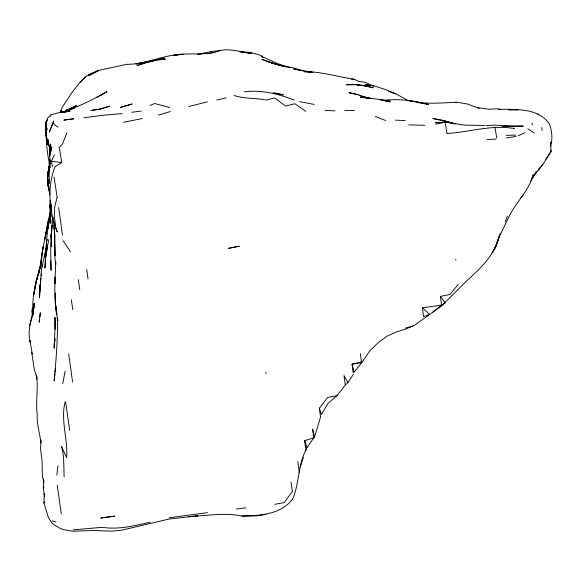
<?xml version="1.0" encoding="UTF-8"?>
<svg xmlns="http://www.w3.org/2000/svg" width="581" height="581" viewBox="0 0 581 581"><rect width="100%" height="100%" fill="white"/><g stroke="black" fill="none" stroke-linecap="round" stroke-linejoin="round"><path stroke-width="0.87" d="M50.148 161.976L49.174 174.285L49.596 183.574M50.91 263.331L51.055 270.325L50.837 260.542M50.445 215.188L50.409 220.584L50.344 215.493M55.478 302.519L55.289 292.991L55.304 302.338L56.902 314.27C54.694 302.033 54.512 289.52 55.151 277.13L54.926 283.695L55.747 262.06L55.638 264.892C53.801 250.2 55.609 235.407 53.561 220.736M54.636 243.526L54.963 255.647L54.759 234.158L53.844 224.949M32.63 316.151L32.674 313.718C30.125 323.051 27.481 333.196 30.408 342.725M44.49 496.857L43.314 488.265L43.495 478.889L43.902 481.279M55.042 329.391L55.384 319.993L54.156 348.222L54.919 338.549M195.165 516.081L197.693 515.884L168.904 519.073L121.712 530.199L112.097 531.136L92.532 530.518L73.148 531.245L63.075 529.538L59.465 528.013L52.239 523.554L48.361 517.482L43.96 503.153L44.287 493.756L44.483 495.361M46.175 132.199L45.863 127.9C46.153 141.103 47.003 154.561 50.293 167.459M52.864 219.495L52.929 217.715M46.139 128.067L45.754 130.732L46.269 121.313L45.623 133.572L46.269 121.313L47.562 118.299L50.67 115.023M40.953 439.948L40.597 449.345L42.101 461.292L42.348 476.238L43.967 482.796M50.14 200.474L50.119 214.091L50.852 223.336L50.489 215.566M40.953 278.43L39.319 292.265L40.111 285.975L39.297 295.09L40.111 285.794L39.479 297.879L41.433 269.548L46.175 248.058L45.456 251.072M50.249 211.963L50.119 214.091L50.278 211.695M47.322 144.647L46.022 134.407L45.805 125.089L45.986 122.242L46.952 120.979M49.683 162.15L49.436 165.665L49.356 161.424M49.385 165.447L49.763 163.689L47.489 175.905L47.983 185.47L47.366 177.437L49.015 167.197M47.366 177.437L47.707 173.341M45.616 259.344L44.897 268.139L45.42 258.712L47.453 246.242L45.761 257.579M39.886 288.474L40.242 284.232M39.929 316.877L40.3 312.745L39.116 322.266L39.711 319.361M41.2 275.844L41.498 273.513M550.468 143.827L550.628 142.171L551.093 151.452L546.125 158.998L551.093 151.452L550.534 150.123M52.784 217.207L50.692 243.976L50.83 262.656M54.868 338.498L54.171 345.404L54.883 339.929M49.4 162.847L48.354 176.551L48.47 169.514L49 166.624L47.838 175.498L48.47 169.514L49.712 164.655M54.926 373.939L54.149 381.013C56.023 359.944 57.962 338.81 57.323 317.647M55.122 372.174L55.507 368.644M33.023 313.522L32.921 314.198L34.228 303.26L32.921 314.198L32.601 315.672L34.018 306.114L32.921 314.198L29.624 325.462M45.652 250.222L47.489 231.253L50.162 213.198L48.339 219.858L44.86 239.067L48.484 220.809M46.458 246.417L46.778 243.766M47.097 241.108L47.308 239.343M56.807 475.127L58.006 465.606M50.162 213.198L48.615 224.556L50.213 212.581M65.108 401.936C60.453 420.586 68.028 439.062 66.655 457.799L61.622 446.615C64.353 456.681 63.685 466.666 64.106 476.87M47.177 120.964L47.562 118.299M50.598 116.229L50.787 114.951M48.477 226.88L48.259 228.326L48.528 226.612M46.691 229.451L42.834 248.719L40.634 267.739L41.672 255.422L43.161 246.874L40.329 264.965L38.244 274.624L40.321 267.013M49.596 164.561L47.489 175.905L47.983 185.47M60.671 112.213L62.094 107.565L71.942 92.502L80.098 82.197L85.407 76.968L88.479 74.971L98.24 70.519L126.861 64.309C146.238 64.513 163.842 54.432 183.218 54.294L173.487 55.427C189.05 52.007 205.238 56.408 220.388 50.489C230.78 48.303 241.246 52.239 251.522 53.488L239.597 51.724M45.318 252.764L46.204 248.08M62.719 383.591L65.159 371.063M40.488 266.018C36.08 281.11 31.556 296.971 33.11 312.774M193.473 516.204L188.418 516.596C206.284 515.986 224.179 512.21 241.914 516.03C260.048 515.652 280.376 514.701 292.635 499.181C299.404 483.523 297.864 465.301 305.896 449.977L304.611 440.696L313.762 437.834L314.503 437.043L320.53 417.078L319.361 408.232L327.611 397.484L337.031 395.596L345.31 384.949L347.983 382.53L353.328 374.302M42.348 266.592L42.711 264.842M46.865 249.147L48.833 239.51M550.519 146.165C552.923 139.077 551.848 131.509 549.728 124.501C540.991 110.898 523.459 108.996 508.702 109.853L518.063 109.765L508.244 109.243L498.534 109.453M49.058 169.006L48.361 172.354L49.007 167.815M47.112 226.568L48.448 220.722M50.22 213.859L49.458 217.207L50.198 214.048M60.584 112.307L60.983 110.55L60.431 112.743M44.33 256.947L45.115 253.599M36.218 281.451L37.126 277.703M57.054 197.453L54.658 207.156L54.345 216.553L55.594 225.719M40.314 266.94L36.661 279.73L39.203 271.988M496.276 245.61L492.23 252.8L496.276 245.61L500.19 233.606M300.203 467.197L303.347 457.385M362.413 361.702L352.064 364.142L354.112 372.276L362.413 361.702L369.639 351.069L378.238 342.667L387.091 336.159L396.264 332.005L405.611 329.136L414.798 325.048L441.429 306.1L467.146 280.412C480.879 268.117 495.15 254.645 499.217 235.828M43.96 503.153L44.519 501.657M505.274 221.869L507.445 216.11M494.554 248.683L498.345 238.776L508.063 218.645C514.926 203.06 528.717 191.323 533.314 174.699L530.758 180.996L536.583 171.395L532.53 177.372M66.873 132.853L62.399 144.284L59.298 147.313L61.746 162.52L54.999 166.892C46.872 187.343 49.291 211.796 57.236 232.008L55.703 227.302M305.7 450.812L307.022 447.493L313.762 437.834L312.629 429.09L314.503 437.043M43.314 488.265L43.938 486.762M52.45 166.522L51.462 161.293L54.374 154.822M542.632 164.866L538.246 169.899L542.632 164.866L546.43 158.54M65.682 110.935L66.677 109.562L64.295 111.98M539.836 168.098L532.661 177.532M523.249 194.635L520.663 198.085M458.249 284.378L449.832 294.523L440.405 296.383L441.545 305.127L432.54 312.302M65.878 111.567L67.708 109.715L76.75 105.495L67.381 110.056L66.161 111.189M80.098 82.197L85.407 76.968M65.762 111.523L67.708 109.715L63.402 112.503M337.031 395.596L328.069 403.323L321.38 414.507L319.361 408.232M100.607 95.531L105.081 92.633C91.449 100.622 76.917 107.144 62.123 112.525M63.569 112.612L68.035 109.94L63.293 112.242M96.388 97.593L107.042 91.704L105.444 92.561M67.381 110.056L74.034 106.831M518.259 135.816L524.984 132.671M150.058 105.481L154.611 103.505L169.645 107.5M74.724 108.095L63.489 112.561M88.479 74.971L98.036 70.933L88.828 74.804M100.186 109.054L109.54 106.229L100.186 109.054L91.014 110.528L100.535 108.937M170.327 111.53L158.402 115.111M207.417 101.842L188.825 106.519M62.479 112.453L69.277 110.339L61.811 112.402M51.135 114.74L60.54 112.242L70.141 111.218L61.877 112.431M197.54 54.374L210.809 51.556L220.417 50.547M199.668 54.287L201.382 53.844L199.733 54.258M266.083 100.092L274.631 97.898L285.547 106.076L294.843 103.73L305.824 111.392M405.56 328.04L412.75 326.217M61.84 112.438L69.444 110.521L61.063 112.474M155.083 60.395L136.056 63.954L155.083 60.395L145.962 62.479L155.359 59.945L164.851 58.129L156.216 59.974M216.858 100.034L226.212 97.898M150.218 522.196C134.531 525.769 118.328 529.901 102.198 527.294L73.112 529.901M145.599 62.516L155.054 60.431M207.301 53.757L214.316 52.363M142.432 118.517L123.586 122.257M435.743 124.109L445.409 122.25L465.047 125.126L484.583 125.489M274.74 504.308L284.211 502.616L292.359 491.497L291.023 482.012M514.606 128.612C491.962 124.414 469.564 132.098 446.992 133.507L445.191 122.33L435.489 122.7L445.409 122.25M506.559 137.951L516.073 136.39M266.054 514.396L256.511 515.87L241.914 516.03M361.491 362.697L352.064 364.142L353.197 372.886M83.751 117.827L102.888 115.292L122.141 113.607M207.482 512.653L169.136 517.758M131.705 112.293L141.277 111.051M236.285 509.014L245.908 507.852M422.409 307.807L429.657 314.372L423.578 316.674L422.409 307.807L441.545 305.127L445.257 302.716L440.405 296.383M455.337 102.583L457.102 102.416M244.318 91.791C261.385 89.597 278.364 93.94 294.168 100.099M502.042 126.375L523.256 126.077L503.8 126.259L506.341 126.36M486.101 125.583L494.366 125.089L513.967 126.673L508.034 126.433M386.939 100.288C400.992 98.429 414.921 101.276 428.553 104.471L419.032 102.67M487.103 139.455L495.804 139.135M457.087 102.154C444.073 102.902 431.204 103.832 418.167 102.503M387.135 100.404L389.757 100.331L379.945 99.779L390.345 101.893L380.279 99.511L360.474 97.194L370.337 98.342L362.929 96.911L370.024 98.516L359.617 95.48L368.848 98.487M506.153 135.329L515.855 135.09M354.947 84.695L346.436 84.739L356.146 84.499L366.088 85.981L373.285 87.825L365.71 85.915L355.797 84.688L366.088 85.981L365.71 85.915M503.8 126.259L513.299 126.266M344.649 110.397L354.403 110.455M424.791 125.3L408.661 124.864M325.171 110.448L334.976 110.869M395.436 120.144L405.233 120.579M351.418 79.169L354.454 79.336L359.043 81.681M311.961 72.327L304.204 71.703C321.126 71.434 337.343 76.779 353.938 79.19M358.869 81.5L364.454 82.132L374.011 86.286M51.462 161.293L61.746 162.52M308.373 72.124L310.138 72.342M265.277 99.874C254.914 97.855 244.202 98.915 234.085 95.473M478.076 107.754L488.389 109.184L498.077 108.821L501.41 109.453M312.854 72.349L293.725 69.008L303.369 71.02L293.194 67.846L283.223 66.169L286.753 67.033M314.241 104.42L299.636 101.66M458.148 102.43L467.451 104.006L479.136 108.4M370.417 85.668L365.151 84.521L375.108 86.111L385.711 89.692L395.741 93.853M273.201 92.669L283.339 94.892L275.474 93.069M454.371 123.688L432.83 118.473L441.756 119.976L455.126 123.833M283.332 66.256L273.106 63.416L267.195 61.368L283.332 66.256L273.106 63.416L261.951 59.327L273.106 63.416M444.247 120.899L454.756 123.811M52.007 520.808L55.95 521.999M290.369 67.686L277.413 63.576L261.661 56.393L262.968 57.49M388.595 91.333L396.424 94.115L407.361 100.164M243.279 52.718L240.803 51.753L250.636 52.399L261.174 55.515L263.055 57.301M375.297 116.49L385.748 120.565M537.672 114.116L538.572 114.551M455.301 259.591L456.136 259.998M527.78 128.771L534.324 133.049M54.774 124.937L58.071 127.123M53.459 120.884L53.757 121.211L49.254 132.141L53.191 122.213L54.614 124.813M63.053 240.672L70.366 251.58M347.983 382.53L343.981 375.508L345.31 384.949M47.475 129.585L46.284 126.941L45.979 124.167M265.778 372.268L266.294 373.532M531.876 123.295L532.457 124.835M304.611 440.696L307.022 447.493M30.539 342.855L29.914 340.401L32.267 353.96M36.93 377.367L34.352 369.712L31.723 352.297M36.988 377.512L36.218 375.072L36.843 379.328M49.596 192.783L47.439 182.732L49.922 194.526M49.777 148.794L50.344 151.256M49.588 147.966L47.664 138.903L50.06 150.719L50.01 153.544L50.692 144.095L49.639 156.231L51.825 146.746L49.596 156.42L50.249 163.392M41.048 442.991C39.719 433.477 36.697 423.869 37.213 414.246C35.63 402.125 38.085 390.033 36.828 377.803M46.712 137.704L46.022 134.407L45.986 122.242L45.362 131.684L46.72 138.285M494.91 127.101L496.806 138.249M57.127 197.322L54.062 177.002M78.275 279.643L79.757 289.658M57.199 485.12L61.303 513.894M71.318 299.723L72.778 309.651M58.652 207.54L62.472 235.254M72.61 382.051L68.645 353.785M86.707 269.577L88.043 279.047M297.835 461.437L299.28 472.397M541.71 127.609L542.073 130.369M360.38 353.64L361.469 362.195M50.024 159.833L50.235 161.54M57.475 317.894L57.788 320.668L56.146 311.561L55.304 302.338L55.529 305.119M47.352 144.676L46.487 136.499M49.915 159.775L50.227 163.13M50.743 202.101L51.593 211.324L51.034 204.875M32.289 315.868L31.875 310.595L32.565 307.218L32.63 309.034M45.863 127.9L46.16 132.105M54.106 227.723L54.73 236.983M45.805 125.089L46.168 131.117M55.478 327.945L54.963 317.241L55.166 326.558M65.617 401.987A85.727 3.123 81.6 0 1 69.655 430.506M51.128 234.564L51.644 246.656L51.128 234.564M51.622 227.963L51.121 237.382L51.992 225.087L51.622 227.963M35.267 285.307L33.829 294.872L36.886 278.662L35.267 285.307M96.105 71.674L89.285 75.436L98.24 70.519L96.105 71.674M131.981 104.035L120.55 107.376L131.981 104.035M146.688 62.327L137.014 65.551L155.723 59.879L165.389 59.335L155.359 59.945L155.723 59.879L146.688 62.327M239.212 246.213L228.66 248.305L239.212 246.213M114.726 516.131L100.912 518.005L114.726 516.131M73.402 118.814L63.837 120.107L73.765 118.764L73.402 118.814M416.882 102.002L408.53 100.571L418.596 102.343L416.882 102.002M350.801 93.069L348.912 92.669L359.051 94.914L350.801 93.069M48.92 188.15L47.497 176.188L48.92 188.15M50.946 216.786L49.959 204.766L50.946 216.786"/></g></svg>
